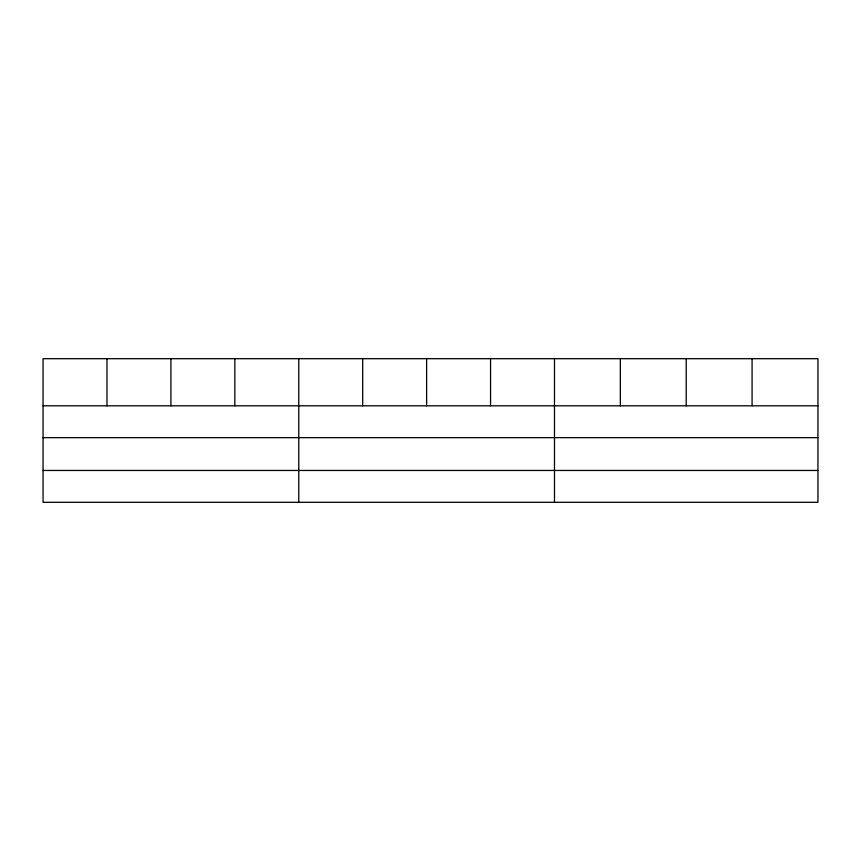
<?xml version="1.0" encoding="UTF-8"?>
<svg xmlns="http://www.w3.org/2000/svg" width="861" height="861" viewBox="0 0 861 861"><rect width="100%" height="100%" fill="white"/><g stroke="black" fill="none" stroke-linecap="round" stroke-linejoin="round"><path stroke-width="1.29" d="M817.95 437.657L817.95 358.693L43.05 358.693L43.05 502.307L817.95 502.307L817.95 437.657L43.05 437.657M43.05 405.811L817.95 405.811M43.05 470.461L817.95 470.461M752.083 358.693L752.083 405.811M686.217 358.693L686.217 405.811M620.35 358.693L620.35 405.811M554.484 358.693L554.484 502.307M490.555 358.693L490.555 405.811M426.625 358.693L426.625 405.811M362.696 358.693L362.696 405.811M298.767 358.693L298.767 502.307M234.838 358.693L234.838 405.811M170.909 358.693L170.909 405.811M106.979 358.693L106.979 405.811"/></g></svg>
